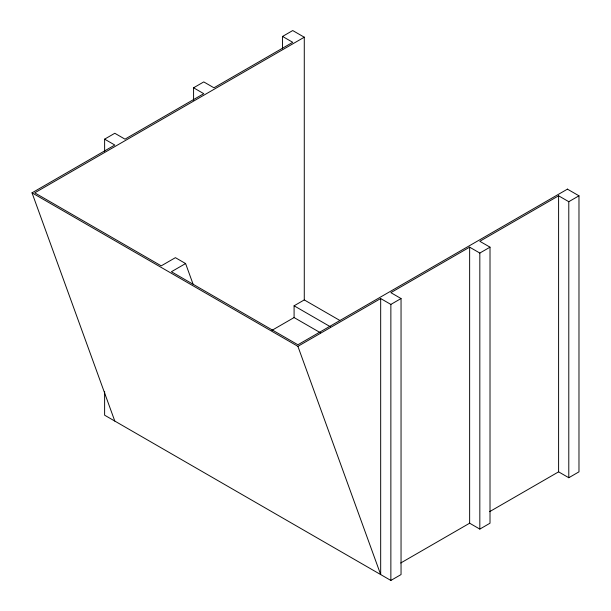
<?xml version="1.0" encoding="UTF-8"?>
<svg xmlns="http://www.w3.org/2000/svg" width="611" height="611" viewBox="0 0 611 611"><rect width="100%" height="100%" fill="white"/><g stroke="black" fill="none" stroke-linecap="round" stroke-linejoin="round"><path stroke-width="0.92" d="M104.618 151.528L104.618 139.155L114.799 133.274L124.988 139.155L203.769 93.674L193.58 87.793L193.58 100.166M193.58 87.793L203.769 81.912L213.949 87.793L292.73 42.312L282.542 36.431L282.542 48.804M282.542 36.431L292.73 30.55L304.278 37.218L304.278 299.917L339.747 320.393M114.799 421.071L32.024 192.832L114.799 145.036L104.618 139.155M304.377 37.156L34.743 192.832L161.228 265.854L175.41 257.666L185.599 263.547L193.053 284.107M185.599 263.547L171.408 271.735L297.901 344.764L567.535 189.089M320.485 332.796L294.09 317.56L294.09 305.798L304.278 299.917M271.895 330.375L294.09 317.56M32.024 192.832L297.901 346.33L380.676 298.542L390.864 304.423L401.045 298.542L401.045 574.569L390.864 580.45L104.618 415.19L104.618 391.391M400.709 563.006L469.638 523.207L479.826 529.088L490.014 523.207L490.014 247.172L479.826 253.053L469.638 247.172L390.864 292.654L401.045 298.542M489.671 511.636L558.599 471.845L568.788 477.726L578.976 471.845L578.976 195.81L568.788 201.691L558.599 195.81L479.826 241.292L490.014 247.172M567.428 189.15L578.976 195.81M294.09 305.798L330.383 326.755M297.901 346.33L380.676 574.569L380.676 298.542M568.788 201.691L568.788 477.726M558.599 195.81L558.599 471.845M479.826 253.053L479.826 529.088M469.638 247.172L469.638 523.207M390.864 304.423L390.864 580.45"/></g></svg>
